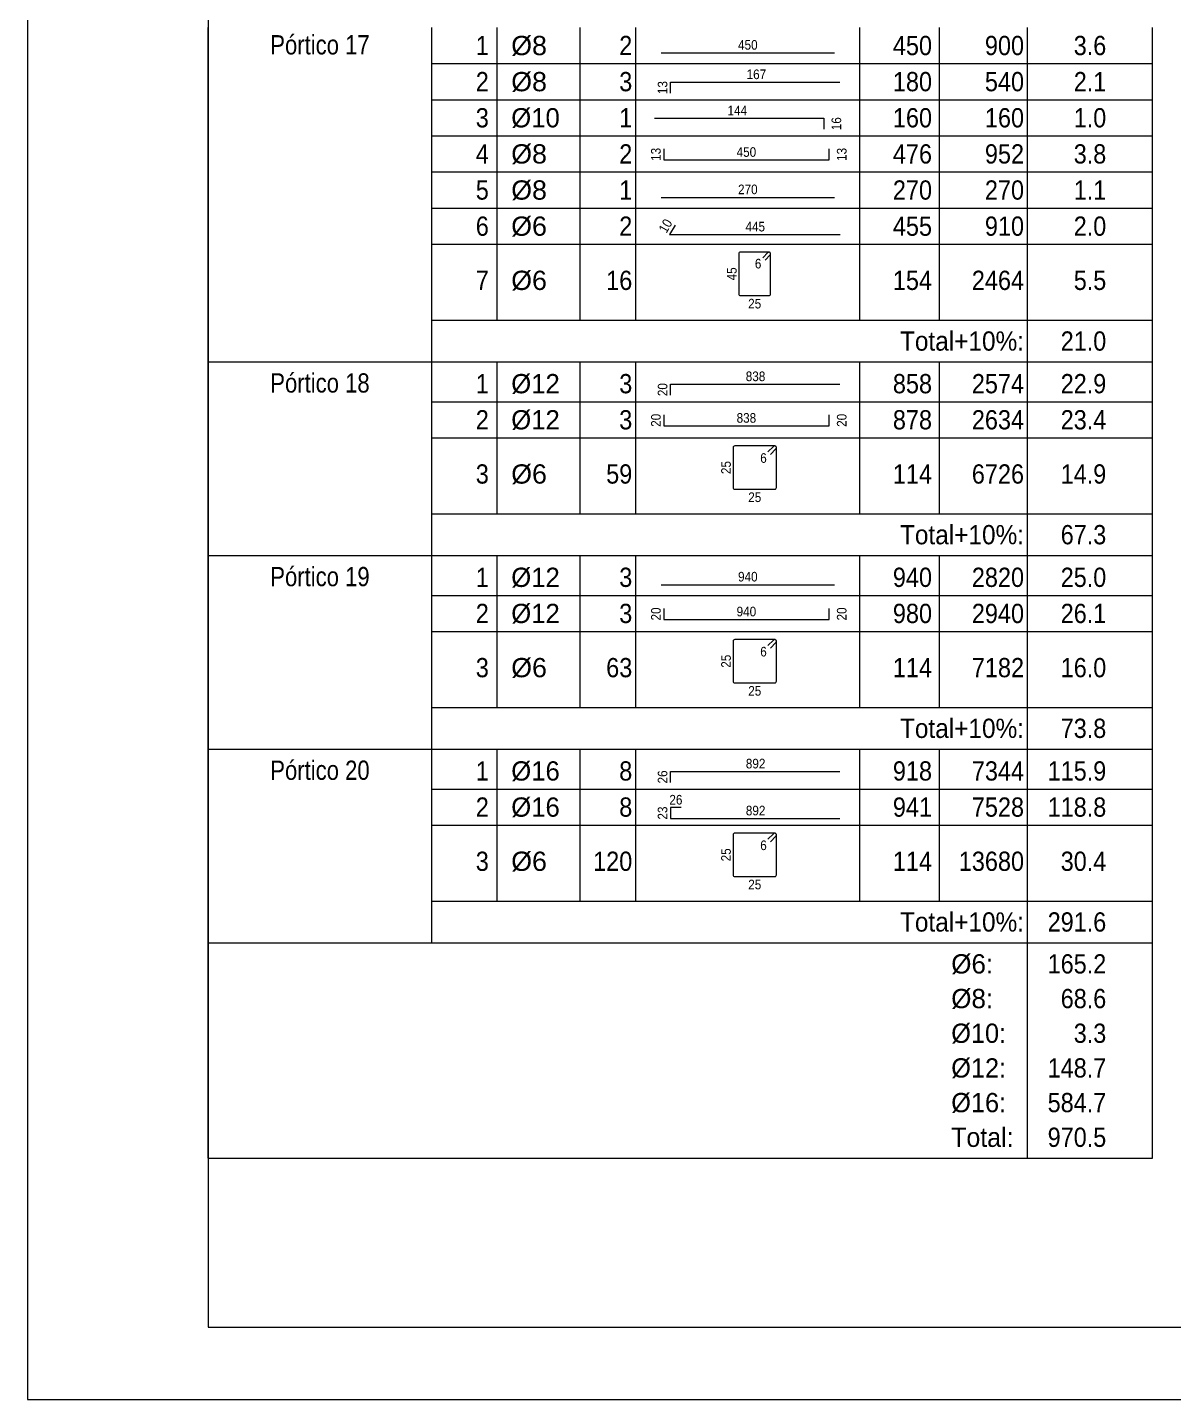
# Model space of a CAD drawing. Header units: millimetres. Extents: x 2 to 158, y -69 to 77.
# Drawn here: x 2.41 to 18.28, y -19.61 to -0.62 of the extents above; entities that cross this region are included whole.
import ezdxf
from ezdxf.enums import TextEntityAlignment as Align

# ---------------------------------------------------------------- set-up
doc = ezdxf.new("R2010")
doc.units = ezdxf.units.MM
for name, color, linetype, lineweight in [('DESPIECES_TABLA', 7, 'Continuous', 9), ('RECUAD_LIMITES', 2, 'Continuous', 0), ('RECUAD_MARCO', 1, 'Continuous', 20), ('TABLAS', 1, 'Continuous', 9), ('TEXTO_TABLAS', 1, 'Continuous', 0), ('TEXTOS_COTAS_DESPIECES_TABLA', 1, 'Continuous', 0)]:
    doc.layers.add(name, color=color, linetype=linetype, lineweight=lineweight)
doc.styles.add('CYPETXT_romans', font='arial.ttf', dxfattribs={"height": 0.2})

msp = doc.modelspace()

# ---------------------------------------------------------------- linework, layer by layer
at = {"layer": 'DESPIECES_TABLA'}
for points in [[(11.18091, -0.97696), (13.58091, -0.97696)], [(11.30946, -1.53265), (11.30946, -1.38265), (13.65475, -1.38265)], [(11.08856, -1.88249), (13.43121, -1.88249), (13.43121, -2.03249)], [(11.21604, -2.30723), (11.21604, -2.45723), (13.50579, -2.45723), (13.50579, -2.30723)], [(11.18091, -2.97696), (13.58091, -2.97696)], [(11.37274, -3.36155), (11.29774, -3.49145), (13.65846, -3.49145)], [(12.61874, -3.84391), (12.68956, -3.77309), (12.6923, -3.76975), (12.69434, -3.76594), (12.69559, -3.76181), (12.69602, -3.75751), (12.69559, -3.75321), (12.69434, -3.74908), (12.6923, -3.74527), (12.68956, -3.74193), (12.68622, -3.73919), (12.68242, -3.73715), (12.67828, -3.7359), (12.67398, -3.73548), (12.27689, -3.73548), (12.26846, -3.73715), (12.26131, -3.74193), (12.25653, -3.74908), (12.25485, -3.75751), (12.25485, -4.31344), (12.25653, -4.32187), (12.26131, -4.32902), (12.26846, -4.3338), (12.27689, -4.33548), (12.67398, -4.33548), (12.68242, -4.3338), (12.68956, -4.32902), (12.69434, -4.32187), (12.69602, -4.31344), (12.69602, -3.75751), (12.69559, -3.75321), (12.69434, -3.74908), (12.6923, -3.74527), (12.68956, -3.74193), (12.68622, -3.73919), (12.68242, -3.73715), (12.67828, -3.7359), (12.67398, -3.73548), (12.66968, -3.7359), (12.66555, -3.73715), (12.66174, -3.73919), (12.6584, -3.74193), (12.58758, -3.81275)], [(11.30994, -5.71286), (11.30994, -5.56286), (13.65469, -5.56286)], [(11.21615, -5.98727), (11.21615, -6.13727), (13.50568, -6.13727), (13.50568, -5.98727)], [(12.69281, -6.53405), (12.76967, -6.45719), (12.77264, -6.45357), (12.77485, -6.44944), (12.77621, -6.44495), (12.77667, -6.44029), (12.77621, -6.43562), (12.77485, -6.43113), (12.77264, -6.427), (12.76967, -6.42338), (12.76605, -6.4204), (12.76191, -6.41819), (12.75743, -6.41683), (12.75276, -6.41637), (12.20059, -6.41637), (12.19144, -6.41819), (12.18368, -6.42338), (12.17849, -6.43113), (12.17667, -6.44029), (12.17667, -6.99246), (12.17849, -7.00161), (12.18368, -7.00937), (12.19144, -7.01455), (12.20059, -7.01637), (12.75276, -7.01637), (12.76191, -7.01455), (12.76967, -7.00937), (12.77485, -7.00161), (12.77667, -6.99246), (12.77667, -6.44029), (12.77621, -6.43562), (12.77485, -6.43113), (12.77264, -6.427), (12.76967, -6.42338), (12.76605, -6.4204), (12.76191, -6.41819), (12.75743, -6.41683), (12.75276, -6.41637), (12.7481, -6.41683), (12.74361, -6.41819), (12.73948, -6.4204), (12.73585, -6.42338), (12.65899, -6.50024)], [(11.18091, -8.33696), (13.58091, -8.33696)], [(11.2162, -8.66729), (11.2162, -8.81729), (13.50563, -8.81729), (13.50563, -8.66729)], [(12.69281, -9.21405), (12.76967, -9.13719), (12.77264, -9.13357), (12.77485, -9.12944), (12.77621, -9.12495), (12.77667, -9.12029), (12.77621, -9.11562), (12.77485, -9.11113), (12.77264, -9.107), (12.76967, -9.10338), (12.76605, -9.1004), (12.76191, -9.09819), (12.75743, -9.09683), (12.75276, -9.09637), (12.20059, -9.09637), (12.19144, -9.09819), (12.18368, -9.10338), (12.17849, -9.11113), (12.17667, -9.12029), (12.17667, -9.67246), (12.17849, -9.68161), (12.18368, -9.68937), (12.19144, -9.69455), (12.20059, -9.69637), (12.75276, -9.69637), (12.76191, -9.69455), (12.76967, -9.68937), (12.77485, -9.68161), (12.77667, -9.67246), (12.77667, -9.12029), (12.77621, -9.11562), (12.77485, -9.11113), (12.77264, -9.107), (12.76967, -9.10338), (12.76605, -9.1004), (12.76191, -9.09819), (12.75743, -9.09683), (12.75276, -9.09637), (12.7481, -9.09683), (12.74361, -9.09819), (12.73948, -9.1004), (12.73585, -9.10338), (12.65899, -9.18024)], [(11.30989, -11.07284), (11.30989, -10.92284), (13.65469, -10.92284)], [(11.45989, -11.42284), (11.30989, -11.42284), (11.30989, -11.57284), (13.65469, -11.57284)], [(12.69281, -11.89405), (12.76967, -11.81719), (12.77264, -11.81357), (12.77485, -11.80944), (12.77621, -11.80495), (12.77667, -11.80029), (12.77621, -11.79562), (12.77485, -11.79113), (12.77264, -11.787), (12.76967, -11.78338), (12.76605, -11.7804), (12.76191, -11.77819), (12.75743, -11.77683), (12.75276, -11.77637), (12.20059, -11.77637), (12.19144, -11.77819), (12.18368, -11.78338), (12.17849, -11.79113), (12.17667, -11.80029), (12.17667, -12.35246), (12.17849, -12.36161), (12.18368, -12.36937), (12.19144, -12.37455), (12.20059, -12.37637), (12.75276, -12.37637), (12.76191, -12.37455), (12.76967, -12.36937), (12.77485, -12.36161), (12.77667, -12.35246), (12.77667, -11.80029), (12.77621, -11.79562), (12.77485, -11.79113), (12.77264, -11.787), (12.76967, -11.78338), (12.76605, -11.7804), (12.76191, -11.77819), (12.75743, -11.77683), (12.75276, -11.77637), (12.7481, -11.77683), (12.74361, -11.77819), (12.73948, -11.7804), (12.73585, -11.78338), (12.65899, -11.86024)]]:
    msp.add_lwpolyline(points, dxfattribs=at)
at = {"layer": 'RECUAD_LIMITES'}
msp.add_lwpolyline([(2.40691, -19.61496), (61.80691, -19.61496), (61.80691, 22.38504), (2.40691, 22.38504), (2.40691, -19.61496)], close=True, dxfattribs=at)
at = {"layer": 'RECUAD_MARCO'}
msp.add_lwpolyline([(4.90691, -18.61496), (60.80691, -18.61496), (60.80691, 21.38504), (4.90691, 21.38504), (4.90691, -18.61496)], close=True, dxfattribs=at)
at = {"layer": 'TABLAS'}
for p, q in [((4.90691, -5.20496), (4.90691, -0.62496)), ((8.00691, -5.20496), (8.00691, -0.62496)), ((8.91091, -4.67496), (8.91091, -0.62496)), ((10.05891, -4.67496), (10.05891, -0.62496)), ((10.83091, -4.67496), (10.83091, -0.62496)), ((13.93091, -4.67496), (13.93091, -0.62496)), ((15.03491, -4.67496), (15.03491, -0.62496)), ((16.25491, -5.20496), (16.25491, -0.62496)), ((17.98291, -5.20496), (17.98291, -0.62496)), ((8.00691, -4.67496), (17.98291, -4.67496)), ((4.90691, -5.30496), (4.90691, -5.20496)), ((4.90691, -5.25496), (17.98291, -5.25496)), ((4.90691, -7.88496), (4.90691, -5.30496)), ((8.00691, -5.30496), (8.00691, -5.20496)), ((8.00691, -7.88496), (8.00691, -5.30496)), ((8.91091, -5.30496), (8.91091, -5.25496)), ((8.91091, -7.35496), (8.91091, -5.30496)), ((10.05891, -5.30496), (10.05891, -5.25496)), ((10.05891, -7.35496), (10.05891, -5.30496)), ((10.83091, -5.30496), (10.83091, -5.25496)), ((10.83091, -7.35496), (10.83091, -5.30496)), ((13.93091, -5.30496), (13.93091, -5.25496)), ((13.93091, -7.35496), (13.93091, -5.30496)), ((15.03491, -5.30496), (15.03491, -5.25496)), ((15.03491, -7.35496), (15.03491, -5.30496)), ((16.25491, -5.30496), (16.25491, -5.20496)), ((16.25491, -7.88496), (16.25491, -5.30496)), ((17.98291, -5.30496), (17.98291, -5.20496)), ((17.98291, -7.88496), (17.98291, -5.30496)), ((8.00691, -7.35496), (17.98291, -7.35496)), ((4.90691, -7.98496), (4.90691, -7.88496)), ((4.90691, -7.93496), (17.98291, -7.93496)), ((8.00691, -7.98496), (8.00691, -7.88496)), ((8.91091, -7.98496), (8.91091, -7.93496)), ((10.05891, -7.98496), (10.05891, -7.93496)), ((10.83091, -7.98496), (10.83091, -7.93496)), ((13.93091, -7.98496), (13.93091, -7.93496)), ((15.03491, -7.98496), (15.03491, -7.93496)), ((16.25491, -7.98496), (16.25491, -7.88496)), ((17.98291, -7.98496), (17.98291, -7.88496)), ((4.90691, -10.56496), (4.90691, -7.98496)), ((8.00691, -10.56496), (8.00691, -7.98496)), ((8.91091, -10.03496), (8.91091, -7.98496)), ((10.05891, -10.03496), (10.05891, -7.98496)), ((10.83091, -10.03496), (10.83091, -7.98496)), ((13.93091, -10.03496), (13.93091, -7.98496)), ((15.03491, -10.03496), (15.03491, -7.98496)), ((16.25491, -10.56496), (16.25491, -7.98496)), ((17.98291, -10.56496), (17.98291, -7.98496)), ((8.00691, -10.03496), (17.98291, -10.03496)), ((4.90691, -10.66496), (4.90691, -10.56496)), ((4.90691, -10.61496), (17.98291, -10.61496)), ((8.00691, -10.66496), (8.00691, -10.56496)), ((8.91091, -10.66496), (8.91091, -10.61496)), ((10.05891, -10.66496), (10.05891, -10.61496)), ((10.83091, -10.66496), (10.83091, -10.61496)), ((13.93091, -10.66496), (13.93091, -10.61496)), ((15.03491, -10.66496), (15.03491, -10.61496)), ((16.25491, -10.66496), (16.25491, -10.56496)), ((17.98291, -10.66496), (17.98291, -10.56496)), ((4.90691, -13.24496), (4.90691, -10.66496)), ((8.00691, -13.24496), (8.00691, -10.66496)), ((8.91091, -12.71496), (8.91091, -10.66496)), ((10.05891, -12.71496), (10.05891, -10.66496)), ((10.83091, -12.71496), (10.83091, -10.66496)), ((13.93091, -12.71496), (13.93091, -10.66496)), ((15.03491, -12.71496), (15.03491, -10.66496)), ((16.25491, -13.24496), (16.25491, -10.66496)), ((17.98291, -13.24496), (17.98291, -10.66496)), ((8.00691, -12.71496), (17.98291, -12.71496)), ((4.90691, -13.34496), (4.90691, -13.24496)), ((8.00691, -13.29496), (8.00691, -13.24496)), ((16.25491, -13.34496), (16.25491, -13.24496)), ((17.98291, -13.34496), (17.98291, -13.24496)), ((4.90691, -13.29496), (17.98291, -13.29496)), ((4.90691, -13.82496), (4.90691, -13.34496)), ((16.25491, -13.82496), (16.25491, -13.34496)), ((17.98291, -13.82496), (17.98291, -13.34496)), ((4.90691, -14.30496), (4.90691, -13.82496)), ((16.25491, -14.30496), (16.25491, -13.82496)), ((17.98291, -14.30496), (17.98291, -13.82496)), ((4.90691, -14.78496), (4.90691, -14.30496)), ((16.25491, -14.78496), (16.25491, -14.30496)), ((17.98291, -14.78496), (17.98291, -14.30496)), ((4.90691, -15.26496), (4.90691, -14.78496)), ((16.25491, -15.26496), (16.25491, -14.78496)), ((17.98291, -15.26496), (17.98291, -14.78496)), ((4.90691, -15.74496), (4.90691, -15.26496)), ((16.25491, -15.74496), (16.25491, -15.26496)), ((17.98291, -15.74496), (17.98291, -15.26496)), ((4.90691, -16.27496), (4.90691, -15.74496)), ((16.25491, -16.27496), (16.25491, -15.74496)), ((17.98291, -16.27496), (17.98291, -15.74496)), ((4.90691, -16.27496), (17.98291, -16.27496))]:
    msp.add_line(p, q, dxfattribs=at)
at = {"layer": 'TEXTO_TABLAS'}
for p, q in [((8.00691, -1.12496), (17.98291, -1.12496)), ((8.00691, -1.62496), (17.98291, -1.62496)), ((8.00691, -2.12496), (17.98291, -2.12496)), ((8.00691, -2.62496), (17.98291, -2.62496)), ((8.00691, -3.12496), (17.98291, -3.12496)), ((8.00691, -3.62496), (17.98291, -3.62496)), ((8.00691, -5.80496), (17.98291, -5.80496)), ((8.00691, -6.30496), (17.98291, -6.30496)), ((8.00691, -8.48496), (17.98291, -8.48496)), ((8.00691, -8.98496), (17.98291, -8.98496)), ((8.00691, -11.16496), (17.98291, -11.16496)), ((8.00691, -11.66496), (17.98291, -11.66496))]:
    msp.add_line(p, q, dxfattribs=at)

# ---------------------------------------------------------------- texts
at = {"layer": 'TEXTO_TABLAS', "style": 'CYPETXT_romans', "width": 0.820327}
for s, p in [('Pórtico 17', (6.45691, -0.86496)), ('Pórtico 18', (6.45691, -5.54496)), ('Pórtico 19', (6.45691, -8.22496)), ('Pórtico 20', (6.45691, -10.90496))]:
    msp.add_text(s, height=0.266667, dxfattribs=at).set_placement(p, align=Align.MIDDLE_CENTER)
at = {"layer": 'TEXTO_TABLAS', "style": 'CYPETXT_romans'}
for s, height, width, p in [('1', 0.26667, 0.872274, (8.79491, -0.87496)), ('2', 0.26667, 0.872274, (10.78091, -0.87496)), ('450', 0.266667, 0.872274, (14.93091, -0.87496)), ('900', 0.266667, 0.872274, (16.20491, -0.87496)), ('3.6', 0.266667, 0.868127, (17.34291, -0.87496)), ('2', 0.26667, 0.872274, (8.79491, -1.37496)), ('3', 0.26667, 0.872274, (10.78091, -1.37496)), ('180', 0.266667, 0.872274, (14.93091, -1.37496)), ('540', 0.266667, 0.872274, (16.20491, -1.37496)), ('2.1', 0.266667, 0.868127, (17.34291, -1.37496)), ('3', 0.26667, 0.872274, (8.79491, -1.87496)), ('1', 0.26667, 0.872274, (10.78091, -1.87496)), ('160', 0.266667, 0.872274, (14.93091, -1.87496)), ('160', 0.266667, 0.872274, (16.20491, -1.87496)), ('1.0', 0.266667, 0.868127, (17.34291, -1.87496)), ('4', 0.26667, 0.872274, (8.79491, -2.37496)), ('2', 0.26667, 0.872274, (10.78091, -2.37496)), ('476', 0.266667, 0.872274, (14.93091, -2.37496)), ('952', 0.266667, 0.872274, (16.20491, -2.37496)), ('3.8', 0.266667, 0.868127, (17.34291, -2.37496)), ('5', 0.26667, 0.872274, (8.79491, -2.87496)), ('1', 0.26667, 0.872274, (10.78091, -2.87496)), ('270', 0.266667, 0.872274, (14.93091, -2.87496)), ('270', 0.266667, 0.872274, (16.20491, -2.87496)), ('1.1', 0.266667, 0.868127, (17.34291, -2.87496)), ('6', 0.26667, 0.872274, (8.79491, -3.37496)), ('2', 0.26667, 0.872274, (10.78091, -3.37496)), ('455', 0.266667, 0.872274, (14.93091, -3.37496)), ('910', 0.266667, 0.872274, (16.20491, -3.37496)), ('2.0', 0.266667, 0.868127, (17.34291, -3.37496)), ('16', 0.266667, 0.872274, (10.78091, -4.12496)), ('2464', 0.266667, 0.872274, (16.20491, -4.12496)), ('7', 0.26667, 0.872274, (8.79491, -4.12496)), ('154', 0.266667, 0.872274, (14.93091, -4.12496)), ('5.5', 0.266667, 0.868127, (17.34291, -4.12496)), ('Total+10%:', 0.266667, 0.906671, (16.20491, -4.96496)), ('21.0', 0.266667, 0.869308, (17.34291, -4.96496)), ('1', 0.26667, 0.872274, (8.79491, -5.55496)), ('3', 0.26667, 0.872274, (10.78091, -5.55496)), ('858', 0.266667, 0.872274, (14.93091, -5.55496)), ('2574', 0.266667, 0.872274, (16.20491, -5.55496)), ('22.9', 0.266667, 0.869308, (17.34291, -5.55496)), ('2', 0.26667, 0.872274, (8.79491, -6.05496)), ('3', 0.26667, 0.872274, (10.78091, -6.05496)), ('878', 0.266667, 0.872274, (14.93091, -6.05496)), ('2634', 0.266667, 0.872274, (16.20491, -6.05496)), ('23.4', 0.266667, 0.869308, (17.34291, -6.05496)), ('3', 0.26667, 0.872274, (8.79491, -6.80496)), ('59', 0.266667, 0.872274, (10.78091, -6.80496)), ('114', 0.266667, 0.872274, (14.93091, -6.80496)), ('6726', 0.266667, 0.872274, (16.20491, -6.80496)), ('14.9', 0.266667, 0.869308, (17.34291, -6.80496)), ('Total+10%:', 0.266667, 0.906671, (16.20491, -7.64496)), ('67.3', 0.266667, 0.869308, (17.34291, -7.64496)), ('1', 0.26667, 0.872274, (8.79491, -8.23496)), ('3', 0.26667, 0.872274, (10.78091, -8.23496)), ('940', 0.266667, 0.872274, (14.93091, -8.23496)), ('2820', 0.266667, 0.872274, (16.20491, -8.23496)), ('25.0', 0.266667, 0.869308, (17.34291, -8.23496)), ('2', 0.26667, 0.872274, (8.79491, -8.73496)), ('3', 0.26667, 0.872274, (10.78091, -8.73496)), ('980', 0.266667, 0.872274, (14.93091, -8.73496)), ('2940', 0.266667, 0.872274, (16.20491, -8.73496)), ('26.1', 0.266667, 0.869308, (17.34291, -8.73496)), ('3', 0.26667, 0.872274, (8.79491, -9.48496)), ('63', 0.266667, 0.872274, (10.78091, -9.48496)), ('114', 0.266667, 0.872274, (14.93091, -9.48496)), ('7182', 0.266667, 0.872274, (16.20491, -9.48496)), ('16.0', 0.266667, 0.869308, (17.34291, -9.48496)), ('Total+10%:', 0.266667, 0.906671, (16.20491, -10.32496)), ('73.8', 0.266667, 0.869308, (17.34291, -10.32496)), ('1', 0.26667, 0.872274, (8.79491, -10.91496)), ('8', 0.26667, 0.872274, (10.78091, -10.91496)), ('918', 0.266667, 0.872274, (14.93091, -10.91496)), ('7344', 0.266667, 0.872274, (16.20491, -10.91496)), ('115.9', 0.266667, 0.869965, (17.34291, -10.91496)), ('2', 0.26667, 0.872274, (8.79491, -11.41496)), ('8', 0.26667, 0.872274, (10.78091, -11.41496)), ('941', 0.266667, 0.872274, (14.93091, -11.41496)), ('7528', 0.266667, 0.872274, (16.20491, -11.41496)), ('118.8', 0.266667, 0.869965, (17.34291, -11.41496)), ('3', 0.26667, 0.872274, (8.79491, -12.16496)), ('120', 0.266667, 0.872274, (10.78091, -12.16496)), ('114', 0.266667, 0.872274, (14.93091, -12.16496)), ('13680', 0.266667, 0.872274, (16.20491, -12.16496)), ('30.4', 0.266667, 0.869308, (17.34291, -12.16496)), ('Total+10%:', 0.266667, 0.906671, (16.20491, -13.00496)), ('291.6', 0.266667, 0.869965, (17.34291, -13.00496)), ('165.2', 0.266667, 0.869965, (17.34291, -13.58496)), ('68.6', 0.266667, 0.869308, (17.34291, -14.06496)), ('3.3', 0.266667, 0.868127, (17.34291, -14.54496)), ('148.7', 0.266667, 0.869965, (17.34291, -15.02496)), ('584.7', 0.266667, 0.869965, (17.34291, -15.50496)), ('970.5', 0.266667, 0.869965, (17.34291, -15.98496))]:
    msp.add_text(s, height=height, dxfattribs=dict(at, width=width)).set_placement(p, align=Align.MIDDLE_RIGHT)
for s, width, p in [('%%c8', 0.99505, (9.10491, -0.87496)), ('%%c8', 0.99505, (9.10491, -1.37496)), ('%%c10', 0.955414, (9.10491, -1.87496)), ('%%c8', 0.99505, (9.10491, -2.37496)), ('%%c8', 0.99505, (9.10491, -2.87496)), ('%%c6', 0.99505, (9.10491, -3.37496)), ('%%c6', 0.99505, (9.10491, -4.12496)), ('%%c12', 0.955414, (9.10491, -5.55496)), ('%%c12', 0.955414, (9.10491, -6.05496)), ('%%c6', 0.99505, (9.10491, -6.80496)), ('%%c12', 0.955414, (9.10491, -8.23496)), ('%%c12', 0.955414, (9.10491, -8.73496)), ('%%c6', 0.99505, (9.10491, -9.48496)), ('%%c16', 0.955414, (9.10491, -10.91496)), ('%%c16', 0.955414, (9.10491, -11.41496)), ('%%c6', 0.99505, (9.10491, -12.16496)), ('%%c6:', 0.966972, (15.19691, -13.58496)), ('%%c8:', 0.966972, (15.19691, -14.06496)), ('%%c10:', 0.940736, (15.19691, -14.54496)), ('%%c12:', 0.940736, (15.19691, -15.02496)), ('%%c16:', 0.940736, (15.19691, -15.50496)), ('Total:', 0.925563, (15.19691, -15.98496))]:
    msp.add_text(s, height=0.266667, dxfattribs=dict(at, width=width)).set_placement(p, align=Align.MIDDLE_LEFT)
at = {"layer": 'TEXTOS_COTAS_DESPIECES_TABLA', "style": 'CYPETXT_romans', "width": 0.872274}
for s, p in [('450', (12.38091, -0.93296)), ('167', (12.49896, -1.34027)), ('144', (12.23548, -1.84043)), ('450', (12.36091, -2.41569)), ('270', (12.38091, -2.93296)), ('445', (12.48361, -3.44837)), ('838', (12.48735, -5.52006)), ('838', (12.36091, -6.09565)), ('940', (12.38091, -8.29296)), ('940', (12.36091, -8.77563)), ('892', (12.4886, -10.88008)), ('26', (11.38489, -11.38008)), ('892', (12.4886, -11.53008))]:
    msp.add_text(s, height=0.133333, dxfattribs=at).set_placement(p, align=Align.CENTER)
for s, rotation, p in [('13', 90, (11.26708, -1.45765)), ('13', 90, (11.17451, -2.38223)), ('10', 60.00071, (11.29793, -3.40496)), ('45', 90, (12.22581, -4.03548)), ('20', 90, (11.26714, -5.63786)), ('20', 90, (11.17453, -6.06227)), ('25', 90, (12.14515, -6.71637)), ('20', 90, (11.17454, -8.74229)), ('25', 90, (12.14515, -9.39637)), ('26', 90, (11.26713, -10.99784)), ('23', 90, (11.26713, -11.49784)), ('25', 90, (12.14515, -12.07637))]:
    msp.add_text(s, height=0.133333, rotation=rotation, dxfattribs=at).set_placement(p, align=Align.CENTER)
for s, p in [('16', (13.53993, -1.95749)), ('13', (13.61399, -2.38223)), ('20', (13.61396, -6.06227)), ('20', (13.61395, -8.74229))]:
    msp.add_text(s, height=0.133333, rotation=90, dxfattribs=at).set_placement(p, align=Align.TOP_CENTER)
for p in [(12.56874, -3.89391), (12.64281, -6.58405), (12.64281, -9.26405), (12.64281, -11.94405)]:
    msp.add_text('6', height=0.13333, dxfattribs=at).set_placement(p, align=Align.MIDDLE_RIGHT)
for p in [(12.47544, -4.38111), (12.47667, -7.06021), (12.47667, -9.74021), (12.47667, -12.42021)]:
    msp.add_text('25', height=0.133333, dxfattribs=at).set_placement(p, align=Align.TOP_CENTER)

doc.saveas('drawing.dxf')
